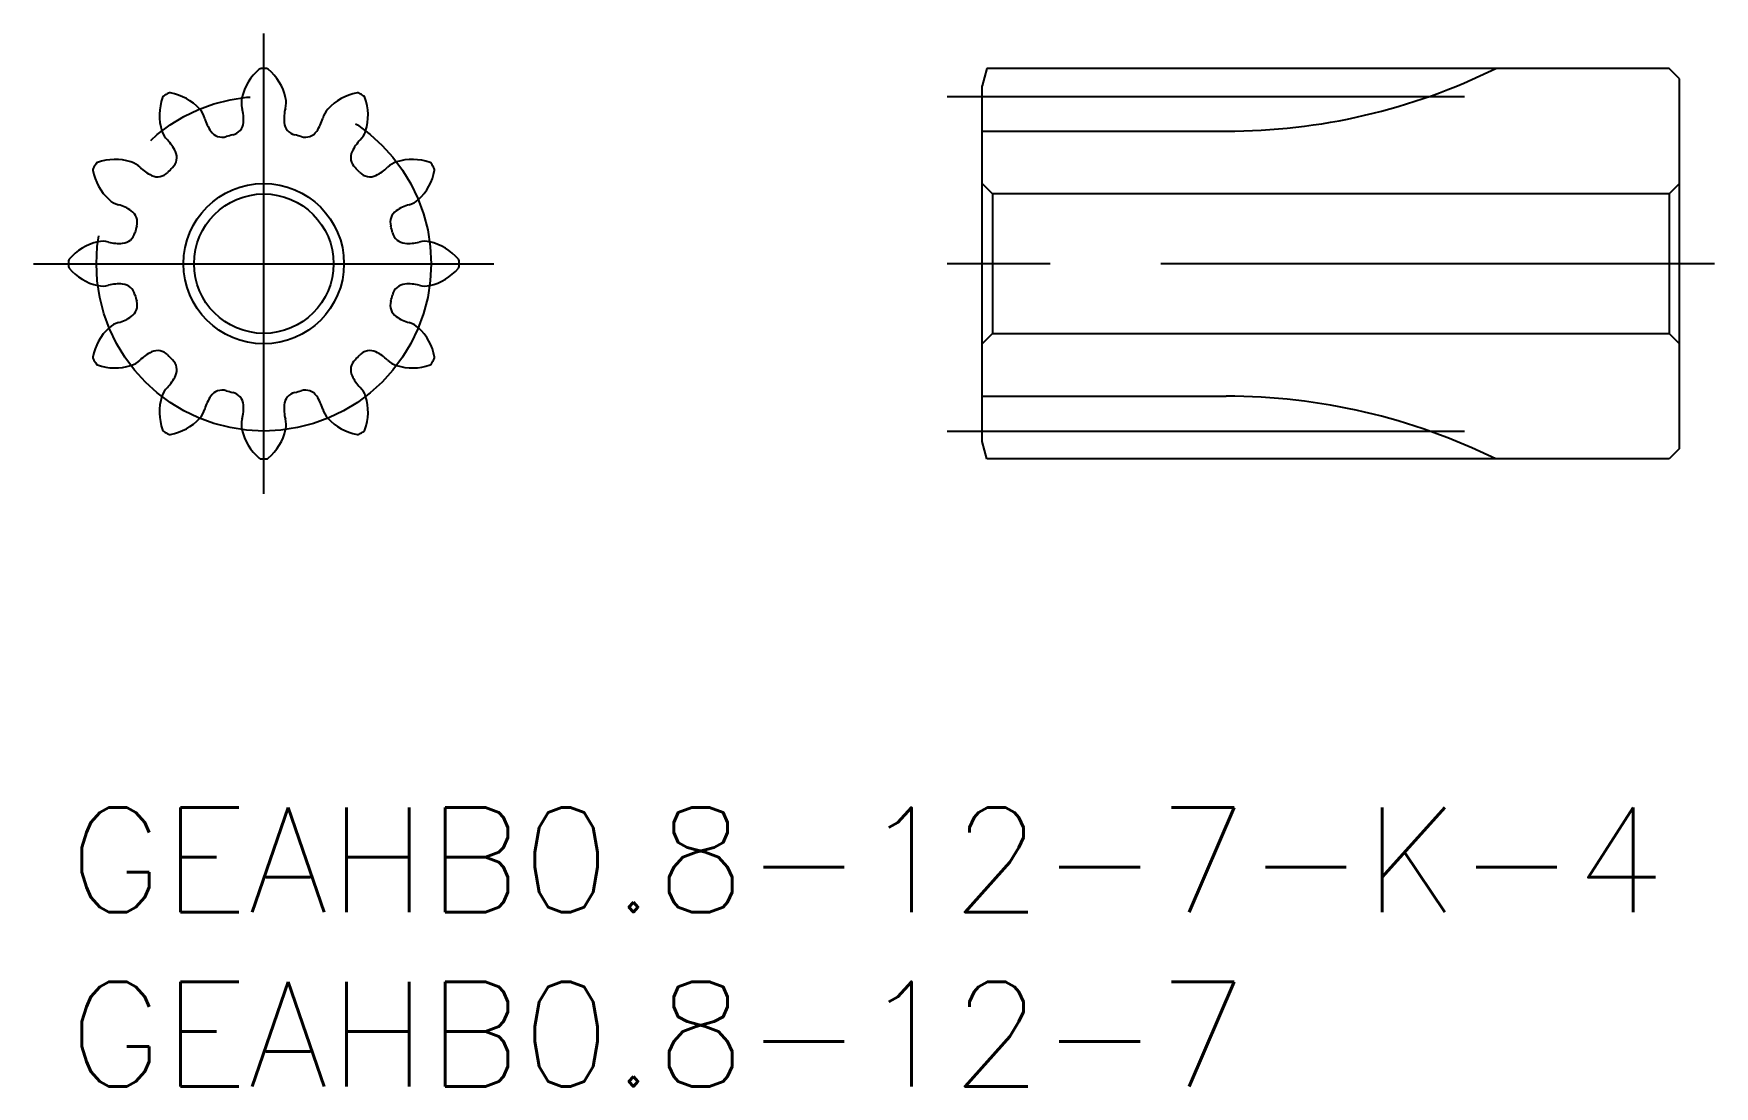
# Model space of a CAD drawing. Extents: x -1 to 47.2, y -8 to 22.2.
import ezdxf

# ---------------------------------------------------------------- set-up
doc = ezdxf.new("R2010")
doc.units = 0
doc.header["$LTSCALE"] = 0.5
doc.linetypes.add('CENTER', pattern=[50.8, 31.75, -6.35, 6.35, -6.35])
for name, color, linetype in [('MSM_CENTER', 1, 'CENTER'), ('MSM_CONTINUOUS', 7, 'CONTINUOUS'), ('MSM_PART_NUMBER', 7, 'CONTINUOUS')]:
    doc.layers.add(name, color=color, linetype=linetype)
doc.styles.get("Standard").update_dxf_attribs({"font": 'txt.shx', "height": 1, "bigfont": 'bigfont.shx'})

# ---------------------------------------------------------------- blocks, each defined once
blk = doc.blocks.new('*U3')
at = {"layer": 'MSM_PART_NUMBER'}
blk.add_text('GEAHB0.8-12-7', height=3, dxfattribs=at).set_placement((0, -8))
blk = doc.blocks.new('*U4')
at = {"layer": 'MSM_PART_NUMBER'}
blk.add_text('GEAHB0.8-12-7-K-4', height=3, dxfattribs=at).set_placement((0, -3))

msp = doc.modelspace()

# ---------------------------------------------------------------- linework, layer by layer
at = {"layer": 'MSM_CENTER'}
for p, q in [((5.6, 9), (5.6, 22.2)), ((25.2, 20.4), (40.031, 20.4)), ((-1, 15.6), (12.2, 15.6)), ((47.2, 15.6), (25.2, 15.6)), ((25.2, 10.8), (40.031, 10.8))]:
    msp.add_line(p, q, dxfattribs=at)
msp.add_circle((5.6, 15.6), 4.8, dxfattribs=at)
at = {"layer": 'MSM_CONTINUOUS'}
for p, q in [((26.334, 21.2), (26.2, 20.7)), ((45.9, 21.2), (26.334, 21.2)), ((46.2, 20.9), (45.9, 21.2)), ((46.2, 10.3), (46.2, 20.9)), ((26.2, 10.5), (26.2, 20.7)), ((26.2, 19.4), (33.2, 19.4)), ((26.2, 17.9), (26.5, 17.6)), ((45.9, 17.6), (46.2, 17.9)), ((26.5, 17.6), (26.5, 13.6)), ((45.9, 17.6), (26.5, 17.6)), ((45.9, 17.6), (45.9, 13.6)), ((26.5, 13.6), (26.2, 13.3)), ((26.5, 13.6), (45.9, 13.6)), ((46.2, 13.3), (45.9, 13.6)), ((26.2, 11.8), (33.2, 11.8)), ((26.334, 10), (26.2, 10.5)), ((46.2, 10.3), (45.9, 10)), ((45.9, 10), (26.334, 10))]:
    msp.add_line(p, q, dxfattribs=at)
for radius in [2.3, 2]:
    msp.add_circle((5.6, 15.6), radius, dxfattribs=at)
for centre, radius, start, end in [((6.438, 20.034), 1.5, 130.1635, 167.5), ((5.522, 21.119), 0.08, 90.809, 130.1635), ((5.6, 15.6), 5.6, 89.191, 90.809), ((5.678, 21.119), 0.08, 49.8365, 89.191), ((4.762, 20.034), 1.5, 12.5, 49.8365), ((33.2, 36.9), 17.5, 270, 296.215), ((4.109, 19.859), 1.5, 160.1635, 197.5), ((2.773, 20.341), 0.08, 120.809, 160.1635), ((5.6, 15.6), 5.6, 119.191, 120.809), ((2.908, 20.419), 0.08, 79.8365, 119.191), ((2.657, 19.021), 1.5, 42.5, 79.8365), ((5.6, 20.22), 0.642, 167.5, 194.8644), ((5.6, 20.22), 0.642, 345.1356, 12.5), ((8.543, 19.021), 1.5, 100.1635, 137.5), ((8.292, 20.419), 0.08, 60.809, 100.1635), ((5.6, 15.6), 5.6, 59.191, 60.809), ((8.427, 20.341), 0.08, 19.8365, 59.191), ((7.091, 19.859), 1.5, 342.5, 19.8365), ((3.29, 19.601), 0.642, 15.1356, 42.5), ((5.067, 20.084), 1.2, 195.2209, 214.7341), ((3.819, 19.749), 1.2, 355.2659, 14.7791), ((7.381, 19.749), 1.2, 165.2209, 184.7341), ((6.133, 20.084), 1.2, 325.2659, 344.7791), ((7.91, 19.601), 0.642, 137.5, 164.8644), ((3.29, 19.601), 0.642, 197.5, 224.8644), ((4.41, 19.628), 0.4, 214.7341, 286.4604), ((5.6, 15.6), 3.8, 103.5396, 106.4604), ((4.617, 19.683), 0.4, 283.5396, 355.2659), ((6.583, 19.683), 0.4, 184.7341, 256.4604), ((5.6, 15.6), 3.8, 73.5396, 76.4604), ((6.79, 19.628), 0.4, 253.5396, 325.2659), ((7.91, 19.601), 0.642, 315.1356, 342.5), ((1.983, 18.303), 1.2, 25.2659, 44.7791), ((2.707, 18.645), 0.4, 313.5396, 25.2659), ((8.493, 18.645), 0.4, 154.7341, 226.4604), ((9.217, 18.303), 1.2, 135.2209, 154.7341), ((0.781, 18.292), 0.08, 150.809, 190.1635), ((5.6, 15.6), 5.6, 149.191, 150.809), ((0.859, 18.427), 0.08, 109.8365, 149.191), ((1.341, 17.091), 1.5, 72.5, 109.8365), ((1.599, 17.91), 0.642, 45.1356, 72.5), ((2.897, 19.217), 1.2, 225.2209, 244.7341), ((5.6, 15.6), 3.8, 133.5396, 136.4604), ((5.6, 15.6), 3.8, 43.5396, 46.4604), ((8.303, 19.217), 1.2, 295.2659, 314.7791), ((9.601, 17.91), 0.642, 107.5, 134.8644), ((9.859, 17.091), 1.5, 70.1635, 107.5), ((10.341, 18.427), 0.08, 30.809, 70.1635), ((5.6, 15.6), 5.6, 29.191, 30.809), ((10.419, 18.292), 0.08, 349.8365, 29.191), ((2.179, 18.543), 1.5, 190.1635, 227.5), ((2.555, 18.493), 0.4, 244.7341, 316.4604), ((8.645, 18.493), 0.4, 223.5396, 295.2659), ((9.021, 18.543), 1.5, 312.5, 349.8365), ((1.599, 17.91), 0.642, 227.5, 254.8644), ((9.601, 17.91), 0.642, 285.1356, 312.5), ((1.116, 16.133), 1.2, 55.2659, 74.7791), ((1.572, 16.79), 0.4, 343.5396, 55.2659), ((9.628, 16.79), 0.4, 124.7341, 196.4604), ((10.084, 16.133), 1.2, 105.2209, 124.7341), ((1.517, 16.583), 0.4, 274.7341, 346.4604), ((5.6, 15.6), 3.8, 163.5396, 166.4604), ((5.6, 15.6), 3.8, 13.5396, 16.4604), ((9.683, 16.583), 0.4, 193.5396, 265.2659), ((1.166, 14.762), 1.5, 102.5, 139.8365), ((0.98, 15.6), 0.642, 75.1356, 102.5), ((1.451, 17.381), 1.2, 255.2209, 274.7341), ((9.749, 17.381), 1.2, 265.2659, 284.7791), ((10.22, 15.6), 0.642, 77.5, 104.8644), ((10.034, 14.762), 1.5, 40.1635, 77.5), ((5.6, 15.6), 5.6, 179.191, 180.809), ((0.081, 15.678), 0.08, 139.8365, 179.191), ((0.081, 15.522), 0.08, 180.809, 220.1635), ((1.166, 16.438), 1.5, 220.1635, 257.5), ((10.034, 16.438), 1.5, 282.5, 319.8365), ((11.119, 15.678), 0.08, 0.809, 40.1635), ((11.119, 15.522), 0.08, 319.8365, 359.191), ((5.6, 15.6), 5.6, 359.191, 0.809), ((0.98, 15.6), 0.642, 257.5, 284.8644), ((1.451, 13.819), 1.2, 85.2659, 104.7791), ((1.517, 14.617), 0.4, 13.5396, 85.2659), ((9.683, 14.617), 0.4, 94.7341, 166.4604), ((9.749, 13.819), 1.2, 75.2209, 94.7341), ((10.22, 15.6), 0.642, 255.1356, 282.5), ((1.572, 14.41), 0.4, 304.7341, 16.4604), ((5.6, 15.6), 3.8, 193.5396, 196.4604), ((9.628, 14.41), 0.4, 163.5396, 235.2659), ((5.6, 15.6), 3.8, 343.5396, 346.4604), ((1.116, 15.067), 1.2, 285.2209, 304.7341), ((10.084, 15.067), 1.2, 235.2659, 254.7791), ((2.179, 12.657), 1.5, 132.5, 169.8365), ((1.599, 13.29), 0.642, 105.1356, 132.5), ((9.601, 13.29), 0.642, 47.5, 74.8644), ((9.021, 12.657), 1.5, 10.1635, 47.5), ((2.897, 11.983), 1.2, 115.2659, 134.7791), ((2.555, 12.707), 0.4, 43.5396, 115.2659), ((8.645, 12.707), 0.4, 64.7341, 136.4604), ((8.303, 11.983), 1.2, 45.2209, 64.7341), ((0.781, 12.908), 0.08, 169.8365, 209.191), ((5.6, 15.6), 5.6, 209.191, 210.809), ((0.859, 12.773), 0.08, 210.809, 250.1635), ((1.341, 14.109), 1.5, 250.1635, 287.5), ((1.599, 13.29), 0.642, 287.5, 314.8644), ((5.6, 15.6), 3.8, 223.5396, 226.4604), ((2.707, 12.555), 0.4, 334.7341, 46.4604), ((8.493, 12.555), 0.4, 133.5396, 205.2659), ((5.6, 15.6), 3.8, 313.5396, 316.4604), ((9.601, 13.29), 0.642, 225.1356, 252.5), ((9.859, 14.109), 1.5, 252.5, 289.8365), ((10.341, 12.773), 0.08, 289.8365, 329.191), ((5.6, 15.6), 5.6, 329.191, 330.809), ((10.419, 12.908), 0.08, 330.809, 10.1635), ((3.29, 11.599), 0.642, 135.1356, 162.5), ((1.983, 12.897), 1.2, 315.2209, 334.7341), ((9.217, 12.897), 1.2, 205.2659, 224.7791), ((7.91, 11.599), 0.642, 17.5, 44.8644), ((4.109, 11.341), 1.5, 162.5, 199.8365), ((5.067, 11.116), 1.2, 145.2659, 164.7791), ((4.41, 11.572), 0.4, 73.5396, 145.2659), ((5.6, 15.6), 3.8, 253.5396, 256.4604), ((4.617, 11.517), 0.4, 4.7341, 76.4604), ((6.583, 11.517), 0.4, 103.5396, 175.2659), ((5.6, 15.6), 3.8, 283.5396, 286.4604), ((6.79, 11.572), 0.4, 34.7341, 106.4604), ((6.133, 11.116), 1.2, 15.2209, 34.7341), ((7.091, 11.341), 1.5, 340.1635, 17.5), ((33.2, -5.7), 17.5, 63.785, 90), ((2.657, 12.179), 1.5, 280.1635, 317.5), ((3.29, 11.599), 0.642, 317.5, 344.8644), ((5.6, 10.98), 0.642, 165.1356, 192.5), ((3.819, 11.451), 1.2, 345.2209, 4.7341), ((7.381, 11.451), 1.2, 175.2659, 194.7791), ((5.6, 10.98), 0.642, 347.5, 14.8644), ((7.91, 11.599), 0.642, 195.1356, 222.5), ((8.543, 12.179), 1.5, 222.5, 259.8365), ((2.773, 10.859), 0.08, 199.8365, 239.191), ((5.6, 15.6), 5.6, 239.191, 240.809), ((2.908, 10.781), 0.08, 240.809, 280.1635), ((6.438, 11.166), 1.5, 192.5, 229.8365), ((4.762, 11.166), 1.5, 310.1635, 347.5), ((8.292, 10.781), 0.08, 259.8365, 299.191), ((5.6, 15.6), 5.6, 299.191, 300.809), ((8.427, 10.859), 0.08, 300.809, 340.1635), ((5.522, 10.081), 0.08, 229.8365, 269.191), ((5.6, 15.6), 5.6, 269.191, 270.809), ((5.678, 10.081), 0.08, 270.809, 310.1635)]:
    msp.add_arc(centre, radius, start, end, dxfattribs=at)

# ---------------------------------------------------------------- block references
for name in ['*U4', '*U3']:
    msp.add_blockref(name, (0, 0), dxfattribs=at)

doc.saveas('drawing.dxf')
